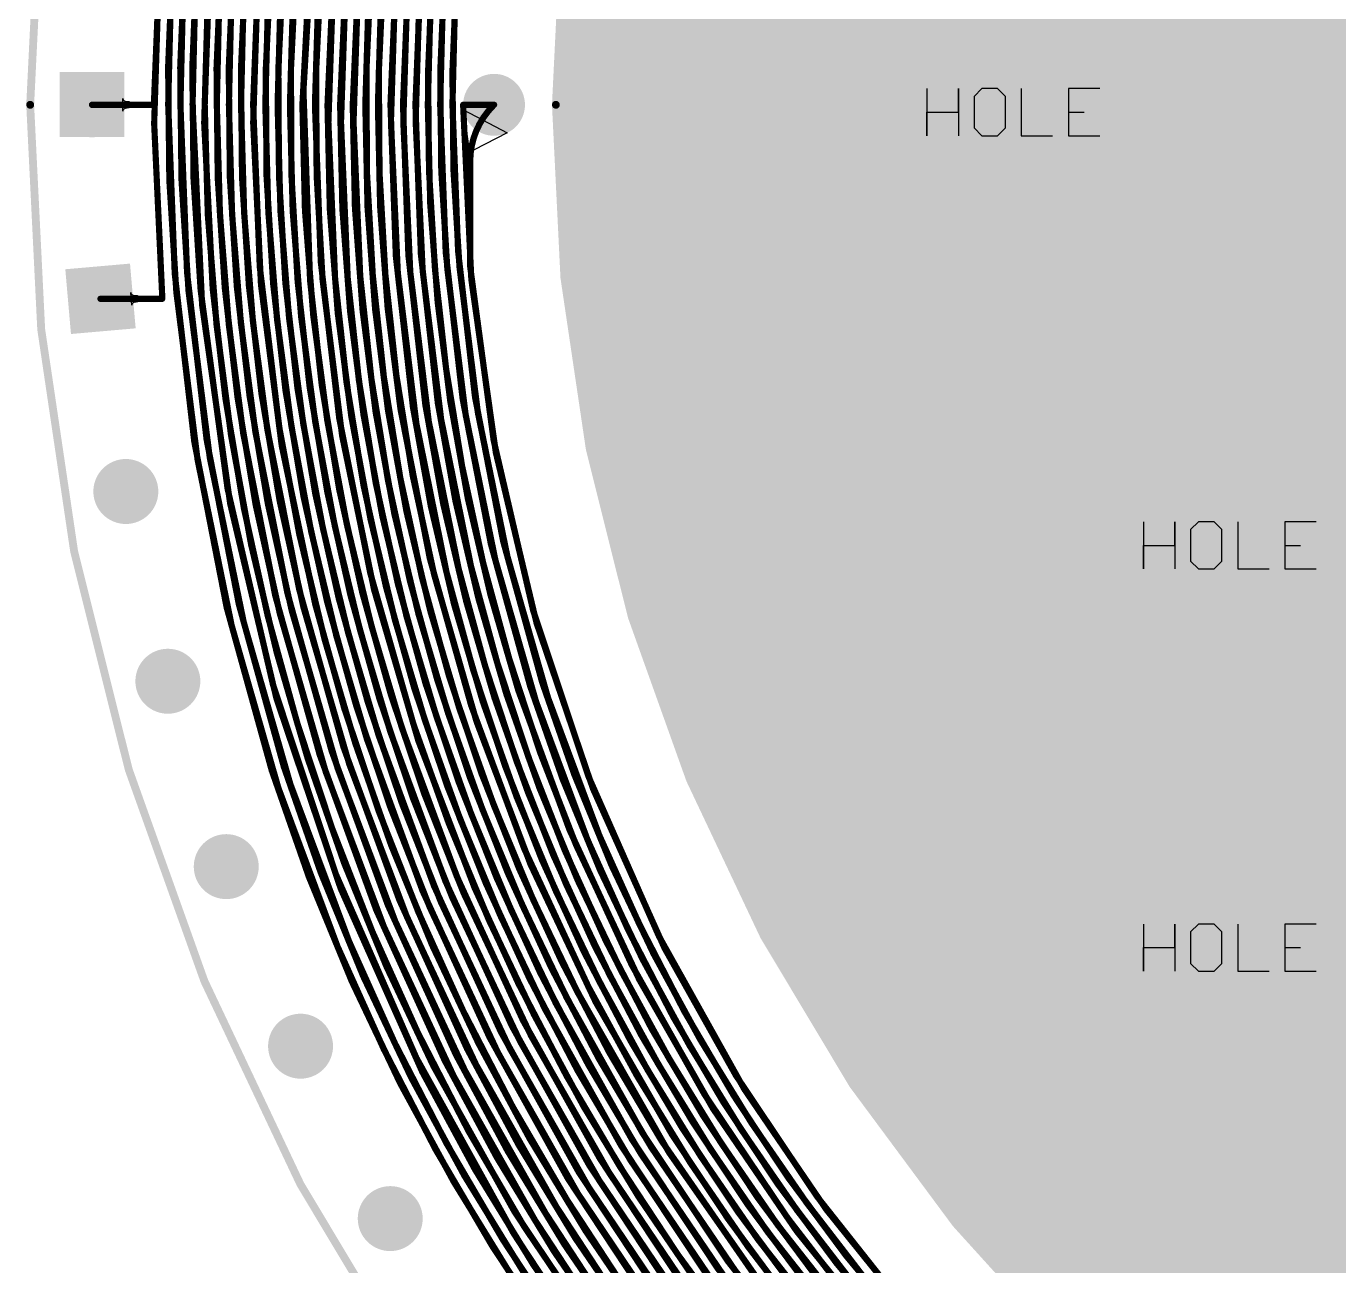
# Model space of a CAD drawing. Header units: millimetres. Extents: x -74 to 74, y -74 to 74.
# Drawn here: x -74.13 to -31.69, y -37.52 to 2.54 of the extents above; entities that cross this region are included whole.
import ezdxf

# ---------------------------------------------------------------- set-up
doc = ezdxf.new("R2010")
doc.units = ezdxf.units.MM
for name, color, linetype in [('BottomLayer', 5, 'Continuous'), ('BottomSolder', 6, 'Continuous'), ('Mechanical1', 6, 'Continuous'), ('MultiLayer', 9, 'Continuous'), ('PadHoleLayer', 156, 'Continuous'), ('TopLayer', 1, 'Continuous'), ('TopSolder', 216, 'Continuous'), ('ViaHoleLayer', 16, 'Continuous')]:
    doc.layers.add(name, color=color, linetype=linetype)

msp = doc.modelspace()

# ---------------------------------------------------------------- linework, layer by layer
at = {"layer": 'BottomLayer'}
for p, q in [((-59.845, -1.104), (-59.987, -0.159)), ((-59.987, -0.159), (-58.572, -0.904)), ((-59.828, -1.258), (-59.845, -1.104)), ((-59.826, -1.305), (-59.828, -1.258)), ((-58.572, -0.904), (-59.642, -1.454)), ((-59.827, -1.332), (-59.826, -1.305)), ((-59.642, -1.454), (-59.827, -1.332)), ((-70.711, -6.473), (-70.747, -6.067)), ((-70.747, -6.067), (-70.743, -6.086)), ((-70.743, -6.086), (-70.735, -6.103)), ((-70.735, -6.103), (-70.723, -6.118)), ((-70.723, -6.118), (-70.708, -6.131)), ((-70.708, -6.131), (-70.688, -6.143)), ((-70.688, -6.143), (-70.665, -6.152)), ((-70.665, -6.152), (-70.637, -6.159)), ((-70.637, -6.159), (-70.606, -6.164)), ((-70.606, -6.164), (-70.571, -6.167)), ((-70.571, -6.167), (-70.531, -6.168)), ((-70.531, -6.168), (-70.514, -6.371)), ((-70.706, -6.436), (-70.711, -6.454)), ((-70.711, -6.454), (-70.711, -6.473)), ((-70.697, -6.421), (-70.706, -6.436)), ((-70.684, -6.408), (-70.697, -6.421)), ((-70.666, -6.397), (-70.684, -6.408)), ((-70.644, -6.387), (-70.666, -6.397)), ((-70.618, -6.38), (-70.644, -6.387)), ((-70.588, -6.375), (-70.618, -6.38)), ((-70.553, -6.372), (-70.588, -6.375)), ((-70.514, -6.371), (-70.553, -6.372))]:
    msp.add_line(p, q, dxfattribs=at)
for points, const_width in [([(-64.949, -5.683, -0.11662), (-60.377, 24.399)], 0.2), ([(-69.734, -6.101, -0.078461), (-68.186, 15.742)], 0.2), ([(-68.097, -5.952, -0.080625), (-66.618, 15.377)], 0.2), ([(-64.14, -5.615, -0.077452), (-62.671, 14.47)], 0.2), ([(-63.733, -5.581, -0.077176), (-62.284, 14.382)], 0.2), ([(-63.327, -5.546, -0.07699), (-61.899, 14.295)], 0.2), ([(-69.273, -6.057, -0.038738), (-69.39, 4.858)], 0.2), ([(-68.879, -6.022, -0.038953), (-69, 4.829)], 0.2), ([(-68.488, -5.987, -0.03921), (-68.609, 4.801)], 0.2), ([(-67.707, -5.918, -0.039843), (-67.823, 4.743)], 0.2), ([(-67.317, -5.885, -0.040216), (-67.425, 4.715)], 0.2), ([(-66.927, -5.852, -0.040586), (-67.025, 4.686)], 0.2), ([(-64.781, -16.146, -0.080286), (-66.621, 4.657)], 0.2), ([(-66.143, -5.786, -0.040744), (-66.216, 4.627)], 0.2), ([(-65.748, -5.752, -0.040438), (-65.809, 4.597)], 0.2), ([(-65.35, -5.717, -0.040055), (-65.402, 4.568)], 0.2), ([(-64.545, -5.649, -0.039379), (-64.588, 4.511)], 0.2), ([(-62.921, -5.51, -0.03851), (-62.976, 4.403)], 0.2), ([(-62.515, -5.475, -0.038403), (-62.577, 4.376)], 0.2), ([(-60.538, -15.098, -0.077342), (-62.18, 4.35)], 0.2), ([(-60.143, -15, -0.077099), (-61.785, 4.324)], 0.2), ([(-59.747, -14.902, -0.076946), (-61.391, 4.297)], 0.2), ([(-60.909, -5.329, -0.038433), (-60.999, 4.27)], 0.2), ([(-60.511, -5.293, -0.038556), (-60.607, 4.243)], 0.2), ([(-60.116, -5.257, -0.038723), (-60.216, 4.215)], 0.2), ([(-59.772, -1.824, -0.198912), (-59.028, -0.028)], 0.203), ([(-62.494, -15.581, -0.040653), (-64.14, -5.615)], 0.2), ([(-62.109, -15.485, -0.040301), (-63.733, -5.581)], 0.2), ([(-61.72, -15.389, -0.039923), (-63.327, -5.546)], 0.2), ([(-61.328, -15.292, -0.03958), (-62.921, -5.51)], 0.2), ([(-60.934, -15.195, -0.039274), (-62.515, -5.475)], 0.2), ([(-59.352, -14.804, -0.038467), (-60.909, -5.329)], 0.2), ([(-55.973, -23.762, -0.077546), (-60.511, -5.293)], 0.2), ([(-55.597, -23.604, -0.077245), (-60.116, -5.257)], 0.2), ([(-50.908, -31.811, -0.117739), (-59.772, -5.229)], 0.2), ([(-63.686, -27.039, -0.07702), (-68.879, -6.022)], 0.2), ([(-58.367, -36.473, -0.116553), (-68.488, -5.987)], 0.2), ([(-66.314, -16.534, -0.038481), (-68.097, -5.952)], 0.2), ([(-65.929, -16.436, -0.038624), (-67.707, -5.918)], 0.2), ([(-65.545, -16.338, -0.03881), (-67.317, -5.885)], 0.2), ([(-65.162, -16.242, -0.03904), (-66.927, -5.852)], 0.2), ([(-64.4, -16.051, -0.039624), (-66.143, -5.786)], 0.2), ([(-64.021, -15.957, -0.039973), (-65.748, -5.752)], 0.2), ([(-63.64, -15.863, -0.040355), (-65.35, -5.717)], 0.2), ([(-63.26, -15.769, -0.040692), (-64.949, -5.683)], 0.2), ([(-59.629, -25.305, -0.080483), (-64.545, -5.649)], 0.2), ([(-64.062, -27.198, -0.077224), (-69.273, -6.057)], 0.2), ([(-56.72, -24.077, -0.039796), (-59.747, -14.902)], 0.2), ([(-56.347, -23.92, -0.039465), (-59.352, -14.804)], 0.2), ([(-58.185, -24.695, -0.040772), (-61.328, -15.292)], 0.2), ([(-53.252, -33.27, -0.080662), (-60.934, -15.195)], 0.2), ([(-57.457, -24.389, -0.040539), (-60.538, -15.098)], 0.2), ([(-57.09, -24.233, -0.040162), (-60.143, -15)], 0.2), ([(-59.991, -25.459, -0.039133), (-63.26, -15.769)], 0.2), ([(-59.268, -25.152, -0.039745), (-62.494, -15.581)], 0.2), ([(-58.908, -25, -0.040107), (-62.109, -15.485)], 0.2), ([(-58.547, -24.847, -0.04049), (-61.72, -15.389)], 0.2), ([(-61.449, -26.084, -0.038414), (-64.781, -16.146)], 0.2), ([(-61.082, -25.927, -0.038527), (-64.4, -16.051)], 0.2), ([(-60.717, -25.77, -0.038686), (-64.021, -15.957)], 0.2), ([(-60.353, -25.614, -0.038888), (-63.64, -15.863)], 0.2), ([(-62.935, -26.72, -0.038421), (-66.314, -16.534)], 0.2), ([(-57.676, -36.045, -0.077403), (-65.929, -16.436)], 0.2), ([(-57.329, -35.829, -0.077141), (-65.545, -16.338)], 0.2), ([(-56.983, -35.613, -0.076969), (-65.162, -16.242)], 0.2), ([(-51.584, -32.232, -0.040727), (-55.973, -23.762)], 0.2), ([(-51.247, -32.023, -0.040409), (-55.597, -23.604)], 0.2), ([(-52.587, -32.855, -0.040246), (-57.09, -24.233)], 0.2), ([(-52.254, -32.648, -0.040611), (-56.72, -24.077)], 0.2), ([(-46.189, -40.145, -0.08033), (-56.347, -23.92)], 0.2), ([(-53.585, -33.478, -0.039231), (-58.185, -24.695)], 0.2), ([(-52.92, -33.062, -0.039871), (-57.457, -24.389)], 0.2), ([(-54.253, -33.898, -0.038753), (-58.908, -25)], 0.2), ([(-53.919, -33.687, -0.038971), (-58.547, -24.847)], 0.2), ([(-49.206, -42.782, -0.07693), (-59.991, -25.459)], 0.2), ([(-54.926, -34.322, -0.03845), (-59.629, -25.305)], 0.2), ([(-54.589, -34.109, -0.038579), (-59.268, -25.152)], 0.2), ([(-50.132, -43.583, -0.077618), (-61.082, -25.927)], 0.2), ([(-49.824, -43.316, -0.077298), (-60.717, -25.77)], 0.2), ([(-49.515, -43.049, -0.077069), (-60.353, -25.614)], 0.2), ([(-56.636, -35.397, -0.03849), (-61.449, -26.084)], 0.2), ([(-58.022, -36.259, -0.039332), (-62.935, -26.72)], 0.2), ([(-59.049, -36.898, -0.040379), (-64.062, -27.198)], 0.2), ([(-58.71, -36.686, -0.039997), (-63.686, -27.039)], 0.2), ([(-38.569, -45.959, -0.07931), (-50.908, -31.811)], 0.2), ([(-45.893, -39.888, -0.039649), (-51.584, -32.232)], 0.2), ([(-45.597, -39.631, -0.040002), (-51.247, -32.023)], 0.2), ([(-46.486, -40.404, -0.03906), (-52.254, -32.648)], 0.2), ([(-47.081, -40.925, -0.038636), (-52.92, -33.062)], 0.2), ([(-46.783, -40.664, -0.038827), (-52.587, -32.855)], 0.2), ([(-32.578, -54.222, -0.116521), (-53.585, -33.478)], 0.2), ([(-47.381, -41.187, -0.038491), (-53.252, -33.27)], 0.2), ([(-41.153, -49.051, -0.077205), (-54.253, -33.898)], 0.2), ([(-40.89, -48.739, -0.077008), (-53.919, -33.687)], 0.2), ([(-48.899, -42.515, -0.038449), (-54.926, -34.322)], 0.2), ([(-41.416, -49.363, -0.077493), (-54.589, -34.109)], 0.2), ([(-50.745, -44.113, -0.039867), (-56.983, -35.613)], 0.2), ([(-50.44, -43.848, -0.039529), (-56.636, -35.397)], 0.2), ([(-51.349, -44.636, -0.040606), (-57.676, -36.045)], 0.2), ([(-51.049, -44.376, -0.04024), (-57.329, -35.829)], 0.2), ([(-51.946, -45.152, -0.040731), (-58.367, -36.473)], 0.2), ([(-43.975, -52.398, -0.080563), (-58.022, -36.259)], 0.2), ([(-52.538, -45.663, -0.040031), (-59.049, -36.898)], 0.2), ([(-52.242, -45.408, -0.040415), (-58.71, -36.686)], 0.2)]:
    msp.add_lwpolyline(points, format="xyb", dxfattribs=dict(at, const_width=const_width))
for points, const_width in [([(-72.5, 0, 1), (-71.5, 0, 1)], 1), ([(-59.5, 0, 1), (-58.5, 0, 1)], 1), ([(-59.079, -0.028, 1), (-58.977, -0.028, 1)], 0.102), ([(-59.079, -0.028, 1), (-58.977, -0.028, 1)], 0.102), ([(-59.051, 0, 1), (-58.949, 0, 1)], 0.102), ([(-59.822, -1.824, 1), (-59.721, -1.824, 1)], 0.102), ([(-59.822, -1.824, 1), (-59.721, -1.824, 1)], 0.102), ([(-64.19, -5.615, 1), (-64.09, -5.615, 1)], 0.1), ([(-64.19, -5.615, 1), (-64.09, -5.615, 1)], 0.1), ([(-63.783, -5.581, 1), (-63.683, -5.581, 1)], 0.1), ([(-63.783, -5.581, 1), (-63.683, -5.581, 1)], 0.1), ([(-63.377, -5.546, 1), (-63.277, -5.546, 1)], 0.1), ([(-63.377, -5.546, 1), (-63.277, -5.546, 1)], 0.1), ([(-62.971, -5.51, 1), (-62.871, -5.51, 1)], 0.1), ([(-62.971, -5.51, 1), (-62.871, -5.51, 1)], 0.1), ([(-62.565, -5.475, 1), (-62.465, -5.475, 1)], 0.1), ([(-62.565, -5.475, 1), (-62.465, -5.475, 1)], 0.1), ([(-60.959, -5.329, 1), (-60.859, -5.329, 1)], 0.1), ([(-60.959, -5.329, 1), (-60.859, -5.329, 1)], 0.1), ([(-60.561, -5.293, 1), (-60.461, -5.293, 1)], 0.1), ([(-60.561, -5.293, 1), (-60.461, -5.293, 1)], 0.1), ([(-60.166, -5.257, 1), (-60.066, -5.257, 1)], 0.1), ([(-60.166, -5.257, 1), (-60.066, -5.257, 1)], 0.1), ([(-59.822, -5.229, 1), (-59.721, -5.229, 1)], 0.102), ([(-59.822, -5.229, 1), (-59.721, -5.229, 1)], 0.102), ([(-59.822, -5.229, 1), (-59.721, -5.229, 1)], 0.102), ([(-59.822, -5.229, 1), (-59.722, -5.229, 1)], 0.1), ([(-68.929, -6.022, 1), (-68.829, -6.022, 1)], 0.1), ([(-68.929, -6.022, 1), (-68.829, -6.022, 1)], 0.1), ([(-68.538, -5.987, 1), (-68.438, -5.987, 1)], 0.1), ([(-68.538, -5.987, 1), (-68.438, -5.987, 1)], 0.1), ([(-68.147, -5.952, 1), (-68.047, -5.952, 1)], 0.1), ([(-68.147, -5.952, 1), (-68.047, -5.952, 1)], 0.1), ([(-67.757, -5.918, 1), (-67.657, -5.918, 1)], 0.1), ([(-67.757, -5.918, 1), (-67.657, -5.918, 1)], 0.1), ([(-67.367, -5.885, 1), (-67.267, -5.885, 1)], 0.1), ([(-67.367, -5.885, 1), (-67.267, -5.885, 1)], 0.1), ([(-66.977, -5.852, 1), (-66.877, -5.852, 1)], 0.1), ([(-66.977, -5.852, 1), (-66.877, -5.852, 1)], 0.1), ([(-66.193, -5.786, 1), (-66.093, -5.786, 1)], 0.1), ([(-66.193, -5.786, 1), (-66.093, -5.786, 1)], 0.1), ([(-65.798, -5.752, 1), (-65.698, -5.752, 1)], 0.1), ([(-65.798, -5.752, 1), (-65.698, -5.752, 1)], 0.1), ([(-65.4, -5.717, 1), (-65.3, -5.717, 1)], 0.1), ([(-65.4, -5.717, 1), (-65.3, -5.717, 1)], 0.1), ([(-64.999, -5.683, 1), (-64.899, -5.683, 1)], 0.1), ([(-64.999, -5.683, 1), (-64.899, -5.683, 1)], 0.1), ([(-64.595, -5.649, 1), (-64.495, -5.649, 1)], 0.1), ([(-64.595, -5.649, 1), (-64.495, -5.649, 1)], 0.1), ([(-71.777, -6.27, 1), (-71.676, -6.27, 1)], 0.102), ([(-69.784, -6.101, 1), (-69.683, -6.101, 1)], 0.102), ([(-69.784, -6.27, 1), (-69.683, -6.27, 1)], 0.102), ([(-69.784, -6.27, 1), (-69.683, -6.27, 1)], 0.102), ([(-69.784, -6.101, 1), (-69.684, -6.101, 1)], 0.1), ([(-69.323, -6.057, 1), (-69.223, -6.057, 1)], 0.1), ([(-69.323, -6.057, 1), (-69.223, -6.057, 1)], 0.1), ([(-71.407, -12.497, 1), (-70.407, -12.497, 1)], 1), ([(-59.797, -14.902, 1), (-59.697, -14.902, 1)], 0.1), ([(-59.797, -14.902, 1), (-59.697, -14.902, 1)], 0.1), ([(-59.402, -14.804, 1), (-59.302, -14.804, 1)], 0.1), ([(-59.402, -14.804, 1), (-59.302, -14.804, 1)], 0.1), ([(-61.378, -15.292, 1), (-61.278, -15.292, 1)], 0.1), ([(-61.378, -15.292, 1), (-61.278, -15.292, 1)], 0.1), ([(-60.984, -15.195, 1), (-60.884, -15.195, 1)], 0.1), ([(-60.984, -15.195, 1), (-60.884, -15.195, 1)], 0.1), ([(-60.588, -15.098, 1), (-60.488, -15.098, 1)], 0.1), ([(-60.588, -15.098, 1), (-60.488, -15.098, 1)], 0.1), ([(-60.193, -15, 1), (-60.093, -15, 1)], 0.1), ([(-60.193, -15, 1), (-60.093, -15, 1)], 0.1), ([(-63.31, -15.769, 1), (-63.21, -15.769, 1)], 0.1), ([(-63.31, -15.769, 1), (-63.21, -15.769, 1)], 0.1), ([(-62.544, -15.581, 1), (-62.444, -15.581, 1)], 0.1), ([(-62.544, -15.581, 1), (-62.444, -15.581, 1)], 0.1), ([(-62.159, -15.485, 1), (-62.059, -15.485, 1)], 0.1), ([(-62.159, -15.485, 1), (-62.059, -15.485, 1)], 0.1), ([(-61.77, -15.389, 1), (-61.67, -15.389, 1)], 0.1), ([(-61.77, -15.389, 1), (-61.67, -15.389, 1)], 0.1), ([(-64.831, -16.146, 1), (-64.731, -16.146, 1)], 0.1), ([(-64.831, -16.146, 1), (-64.731, -16.146, 1)], 0.1), ([(-64.45, -16.051, 1), (-64.35, -16.051, 1)], 0.1), ([(-64.45, -16.051, 1), (-64.35, -16.051, 1)], 0.1), ([(-64.071, -15.957, 1), (-63.971, -15.957, 1)], 0.1), ([(-64.071, -15.957, 1), (-63.971, -15.957, 1)], 0.1), ([(-63.69, -15.863, 1), (-63.59, -15.863, 1)], 0.1), ([(-63.69, -15.863, 1), (-63.59, -15.863, 1)], 0.1), ([(-66.364, -16.534, 1), (-66.264, -16.534, 1)], 0.1), ([(-66.364, -16.534, 1), (-66.264, -16.534, 1)], 0.1), ([(-65.979, -16.436, 1), (-65.879, -16.436, 1)], 0.1), ([(-65.979, -16.436, 1), (-65.879, -16.436, 1)], 0.1), ([(-65.595, -16.338, 1), (-65.495, -16.338, 1)], 0.1), ([(-65.595, -16.338, 1), (-65.495, -16.338, 1)], 0.1), ([(-65.212, -16.242, 1), (-65.112, -16.242, 1)], 0.1), ([(-65.212, -16.242, 1), (-65.112, -16.242, 1)], 0.1), ([(-70.048, -18.629, 1), (-69.048, -18.629, 1)], 1), ([(-68.16, -24.62, 1), (-67.16, -24.62, 1)], 1), ([(-56.023, -23.762, 1), (-55.923, -23.762, 1)], 0.1), ([(-56.023, -23.762, 1), (-55.923, -23.762, 1)], 0.1), ([(-55.647, -23.604, 1), (-55.547, -23.604, 1)], 0.1), ([(-55.647, -23.604, 1), (-55.547, -23.604, 1)], 0.1), ([(-57.14, -24.233, 1), (-57.04, -24.233, 1)], 0.1), ([(-57.14, -24.233, 1), (-57.04, -24.233, 1)], 0.1), ([(-56.77, -24.077, 1), (-56.67, -24.077, 1)], 0.1), ([(-56.77, -24.077, 1), (-56.67, -24.077, 1)], 0.1), ([(-56.397, -23.92, 1), (-56.297, -23.92, 1)], 0.1), ([(-56.397, -23.92, 1), (-56.297, -23.92, 1)], 0.1), ([(-58.235, -24.695, 1), (-58.135, -24.695, 1)], 0.1), ([(-58.235, -24.695, 1), (-58.135, -24.695, 1)], 0.1), ([(-57.507, -24.389, 1), (-57.407, -24.389, 1)], 0.1), ([(-57.507, -24.389, 1), (-57.407, -24.389, 1)], 0.1), ([(-58.958, -25, 1), (-58.858, -25, 1)], 0.1), ([(-58.958, -25, 1), (-58.858, -25, 1)], 0.1), ([(-58.597, -24.847, 1), (-58.497, -24.847, 1)], 0.1), ([(-58.597, -24.847, 1), (-58.497, -24.847, 1)], 0.1), ([(-60.041, -25.459, 1), (-59.941, -25.459, 1)], 0.1), ([(-60.041, -25.459, 1), (-59.941, -25.459, 1)], 0.1), ([(-59.679, -25.305, 1), (-59.579, -25.305, 1)], 0.1), ([(-59.679, -25.305, 1), (-59.579, -25.305, 1)], 0.1), ([(-59.318, -25.152, 1), (-59.218, -25.152, 1)], 0.1), ([(-59.318, -25.152, 1), (-59.218, -25.152, 1)], 0.1), ([(-61.132, -25.927, 1), (-61.032, -25.927, 1)], 0.1), ([(-61.132, -25.927, 1), (-61.032, -25.927, 1)], 0.1), ([(-60.767, -25.77, 1), (-60.667, -25.77, 1)], 0.1), ([(-60.767, -25.77, 1), (-60.667, -25.77, 1)], 0.1), ([(-60.403, -25.614, 1), (-60.303, -25.614, 1)], 0.1), ([(-60.403, -25.614, 1), (-60.303, -25.614, 1)], 0.1), ([(-61.499, -26.084, 1), (-61.399, -26.084, 1)], 0.1), ([(-61.499, -26.084, 1), (-61.399, -26.084, 1)], 0.1), ([(-62.985, -26.72, 1), (-62.885, -26.72, 1)], 0.1), ([(-62.985, -26.72, 1), (-62.885, -26.72, 1)], 0.1), ([(-64.112, -27.198, 1), (-64.012, -27.198, 1)], 0.1), ([(-64.112, -27.198, 1), (-64.012, -27.198, 1)], 0.1), ([(-63.736, -27.039, 1), (-63.636, -27.039, 1)], 0.1), ([(-63.736, -27.039, 1), (-63.636, -27.039, 1)], 0.1), ([(-65.757, -30.423, 1), (-64.757, -30.423, 1)], 1), ([(-50.958, -31.811, 1), (-50.858, -31.811, 1)], 0.1), ([(-50.958, -31.811, 1), (-50.858, -31.811, 1)], 0.1), ([(-51.634, -32.232, 1), (-51.534, -32.232, 1)], 0.1), ([(-51.634, -32.232, 1), (-51.534, -32.232, 1)], 0.1), ([(-51.297, -32.023, 1), (-51.197, -32.023, 1)], 0.1), ([(-51.297, -32.023, 1), (-51.197, -32.023, 1)], 0.1), ([(-52.304, -32.648, 1), (-52.204, -32.648, 1)], 0.1), ([(-52.304, -32.648, 1), (-52.204, -32.648, 1)], 0.1), ([(-52.97, -33.062, 1), (-52.87, -33.062, 1)], 0.1), ([(-52.97, -33.062, 1), (-52.87, -33.062, 1)], 0.1), ([(-52.637, -32.855, 1), (-52.537, -32.855, 1)], 0.1), ([(-52.637, -32.855, 1), (-52.537, -32.855, 1)], 0.1), ([(-53.635, -33.478, 1), (-53.535, -33.478, 1)], 0.1), ([(-53.635, -33.478, 1), (-53.535, -33.478, 1)], 0.1), ([(-53.302, -33.27, 1), (-53.202, -33.27, 1)], 0.1), ([(-53.302, -33.27, 1), (-53.202, -33.27, 1)], 0.1), ([(-54.303, -33.898, 1), (-54.203, -33.898, 1)], 0.1), ([(-54.303, -33.898, 1), (-54.203, -33.898, 1)], 0.1), ([(-53.969, -33.687, 1), (-53.869, -33.687, 1)], 0.1), ([(-53.969, -33.687, 1), (-53.869, -33.687, 1)], 0.1), ([(-54.976, -34.322, 1), (-54.876, -34.322, 1)], 0.1), ([(-54.976, -34.322, 1), (-54.876, -34.322, 1)], 0.1), ([(-54.639, -34.109, 1), (-54.539, -34.109, 1)], 0.1), ([(-54.639, -34.109, 1), (-54.539, -34.109, 1)], 0.1), ([(-62.857, -35.995, 1), (-61.857, -35.995, 1)], 1), ([(-57.033, -35.613, 1), (-56.933, -35.613, 1)], 0.1), ([(-57.033, -35.613, 1), (-56.933, -35.613, 1)], 0.1), ([(-56.686, -35.397, 1), (-56.586, -35.397, 1)], 0.1), ([(-56.686, -35.397, 1), (-56.586, -35.397, 1)], 0.1), ([(-57.726, -36.045, 1), (-57.626, -36.045, 1)], 0.1), ([(-57.726, -36.045, 1), (-57.626, -36.045, 1)], 0.1), ([(-57.379, -35.829, 1), (-57.279, -35.829, 1)], 0.1), ([(-57.379, -35.829, 1), (-57.279, -35.829, 1)], 0.1), ([(-58.417, -36.473, 1), (-58.317, -36.473, 1)], 0.1), ([(-58.417, -36.473, 1), (-58.317, -36.473, 1)], 0.1), ([(-58.072, -36.259, 1), (-57.972, -36.259, 1)], 0.1), ([(-58.072, -36.259, 1), (-57.972, -36.259, 1)], 0.1), ([(-59.099, -36.898, 1), (-58.999, -36.898, 1)], 0.1), ([(-59.099, -36.898, 1), (-58.999, -36.898, 1)], 0.1), ([(-58.76, -36.686, 1), (-58.66, -36.686, 1)], 0.1), ([(-58.76, -36.686, 1), (-58.66, -36.686, 1)], 0.1)]:
    msp.add_lwpolyline(points, format="xyb", close=True, dxfattribs=dict(at, const_width=const_width))
at = {"layer": 'BottomLayer', "const_width": 0.203}
for points in [[(-59.028, -0.028), (-59, 0)], [(-59.772, -5.229), (-59.772, -1.824)], [(-59.772, -5.229), (-59.772, -5.229)], [(-71.727, -6.27), (-69.734, -6.27)], [(-69.734, -6.27), (-69.734, -6.101)]]:
    msp.add_lwpolyline(points, dxfattribs=at)
at = {"layer": 'BottomLayer'}
for points in [[(-73, -0.994), (-71, -0.994), (-73, 1.006), (-71, 1.006)], [(-72.636, -7.353), (-70.643, -7.179), (-72.81, -5.361), (-70.817, -5.186)]]:
    msp.add_solid(points, dxfattribs=at)
at = {"layer": 'BottomSolder', "const_width": 1.05}
for points in [[(-72.525, 0, 1), (-71.475, 0, 1)], [(-71.432, -12.497, 1), (-70.382, -12.497, 1)], [(-70.073, -18.629, 1), (-69.023, -18.629, 1)], [(-68.185, -24.62, 1), (-67.135, -24.62, 1)], [(-65.782, -30.423, 1), (-64.732, -30.423, 1)], [(-62.882, -35.995, 1), (-61.832, -35.995, 1)]]:
    msp.add_lwpolyline(points, format="xyb", close=True, dxfattribs=at)
at = {"layer": 'BottomSolder'}
for points in [[(-73.05, -1.044), (-70.95, -1.044), (-73.05, 1.056), (-70.95, 1.056)], [(-72.681, -7.407), (-70.589, -7.224), (-72.864, -5.315), (-70.772, -5.132)]]:
    msp.add_solid(points, dxfattribs=at)
at = {"layer": 'Mechanical1'}
for p, q in [((-45, 0.524), (-45, -1)), ((-43.984, -0.238), (-43.984, 0.524)), ((-43.984, 0.524), (-43.984, -1)), ((-43.223, 0.524), (-43.476, 0.27)), ((-42.715, 0.524), (-43.223, 0.524)), ((-42.461, 0.27), (-42.715, 0.524)), ((-41.953, 0.524), (-41.953, -1)), ((-39.414, 0.524), (-40.429, 0.524)), ((-40.429, 0.524), (-40.429, -1)), ((-43.476, 0.27), (-43.476, -0.746)), ((-42.461, -0.746), (-42.461, 0.27)), ((-45, -1), (-45, -0.238)), ((-45, -0.238), (-43.984, -0.238)), ((-40.429, -0.238), (-39.922, -0.238)), ((-43.476, -0.746), (-43.223, -1)), ((-42.715, -1), (-42.461, -0.746)), ((-43.223, -1), (-42.715, -1)), ((-41.953, -1), (-40.937, -1)), ((-40.429, -1), (-39.414, -1)), ((-38, -13.476), (-38, -15)), ((-36.984, -14.238), (-36.984, -13.476)), ((-36.984, -13.476), (-36.984, -15)), ((-36.223, -13.476), (-36.476, -13.73)), ((-35.715, -13.476), (-36.223, -13.476)), ((-35.461, -13.73), (-35.715, -13.476)), ((-34.953, -13.476), (-34.953, -15)), ((-32.414, -13.476), (-33.429, -13.476)), ((-33.429, -13.476), (-33.429, -15)), ((-36.476, -13.73), (-36.476, -14.746)), ((-35.461, -14.746), (-35.461, -13.73)), ((-38, -15), (-38, -14.238)), ((-38, -14.238), (-36.984, -14.238)), ((-33.429, -14.238), (-32.922, -14.238)), ((-36.476, -14.746), (-36.223, -15)), ((-35.715, -15), (-35.461, -14.746)), ((-36.223, -15), (-35.715, -15)), ((-34.953, -15), (-33.937, -15)), ((-33.429, -15), (-32.414, -15)), ((-38, -26.476), (-38, -28)), ((-36.984, -27.238), (-36.984, -26.476)), ((-36.984, -26.476), (-36.984, -28)), ((-36.223, -26.476), (-36.476, -26.73)), ((-36.476, -26.73), (-36.476, -27.746)), ((-35.715, -26.476), (-36.223, -26.476)), ((-35.461, -26.73), (-35.715, -26.476)), ((-35.461, -27.746), (-35.461, -26.73)), ((-34.953, -26.476), (-34.953, -28)), ((-32.414, -26.476), (-33.429, -26.476)), ((-33.429, -26.476), (-33.429, -28)), ((-38, -28), (-38, -27.238)), ((-38, -27.238), (-36.984, -27.238)), ((-33.429, -27.238), (-32.922, -27.238)), ((-36.476, -27.746), (-36.223, -28)), ((-36.223, -28), (-35.715, -28)), ((-35.715, -28), (-35.461, -27.746)), ((-34.953, -28), (-33.937, -28)), ((-33.429, -28), (-32.414, -28))]:
    msp.add_line(p, q, dxfattribs=at)
for points, const_width in [([(74, 0, 1), (-74, 0, 1)], 0.254), ([(57, 0, 1), (-57, 0, 1)], 0.254), ([(-74.063, 0, 1), (-73.936, 0, 1)], 0.127), ([(-57.064, 0, 1), (-56.937, 0, 1)], 0.127)]:
    msp.add_lwpolyline(points, format="xyb", close=True, dxfattribs=dict(at, const_width=const_width))
at = {"layer": 'MultiLayer', "const_width": 1}
for points in [[(-72.5, 0, 1), (-71.5, 0, 1)], [(-59.5, 0, 1), (-58.5, 0, 1)], [(-71.407, -12.497, 1), (-70.407, -12.497, 1)], [(-70.048, -18.629, 1), (-69.048, -18.629, 1)], [(-68.16, -24.62, 1), (-67.16, -24.62, 1)], [(-65.757, -30.423, 1), (-64.757, -30.423, 1)], [(-62.857, -35.995, 1), (-61.857, -35.995, 1)]]:
    msp.add_lwpolyline(points, format="xyb", close=True, dxfattribs=at)
at = {"layer": 'MultiLayer'}
for points in [[(-73, -0.994), (-71, -0.994), (-73, 1.006), (-71, 1.006)], [(-72.636, -7.353), (-70.643, -7.179), (-72.81, -5.361), (-70.817, -5.186)]]:
    msp.add_solid(points, dxfattribs=at)
at = {"layer": 'PadHoleLayer'}
for points, const_width in [([(-28.5, 0, 1), (28.5, 0, 1)], 57), ([(-72.25, 0.006, 1), (-71.75, 0.006, 1)], 0.5), ([(-72.25, 0, 1), (-71.75, 0, 1)], 0.5), ([(-71.977, -6.27, 1), (-71.477, -6.27, 1)], 0.5), ([(-71.157, -12.497, 1), (-70.657, -12.497, 1)], 0.5), ([(-69.798, -18.629, 1), (-69.298, -18.629, 1)], 0.5), ([(-67.91, -24.62, 1), (-67.41, -24.62, 1)], 0.5), ([(-65.507, -30.423, 1), (-65.007, -30.423, 1)], 0.5), ([(-62.607, -35.995, 1), (-62.107, -35.995, 1)], 0.5)]:
    msp.add_lwpolyline(points, format="xyb", close=True, dxfattribs=dict(at, const_width=const_width))
at = {"layer": 'TopLayer'}
for p, q in [((-71.006, -0.203), (-71.006, 0.203)), ((-71.006, 0.203), (-71.004, 0.184)), ((-71.006, -0.203), (-71.006, 0.203)), ((-71.006, 0.203), (-71.004, 0.184)), ((-71.004, 0.184), (-70.998, 0.167)), ((-71.004, 0.184), (-70.998, 0.167)), ((-70.998, 0.167), (-70.988, 0.151)), ((-70.998, 0.167), (-70.988, 0.151)), ((-70.988, 0.151), (-70.973, 0.138)), ((-70.988, 0.151), (-70.973, 0.138)), ((-70.973, 0.138), (-70.955, 0.127)), ((-70.973, 0.138), (-70.955, 0.127)), ((-70.955, 0.127), (-70.932, 0.118)), ((-70.955, 0.127), (-70.932, 0.118)), ((-70.932, 0.118), (-70.905, 0.111)), ((-70.932, 0.118), (-70.905, 0.111)), ((-70.905, 0.111), (-70.874, 0.106)), ((-70.905, 0.111), (-70.874, 0.106)), ((-70.874, 0.106), (-70.839, 0.103)), ((-70.874, 0.106), (-70.839, 0.103)), ((-70.839, 0.103), (-70.8, 0.102)), ((-70.839, 0.103), (-70.8, 0.102)), ((-70.8, 0.102), (-70.8, -0.102)), ((-70.8, 0.102), (-70.8, -0.102)), ((-71.004, -0.184), (-71.006, -0.203)), ((-71.004, -0.184), (-71.006, -0.203)), ((-70.998, -0.167), (-71.004, -0.184)), ((-70.998, -0.167), (-71.004, -0.184)), ((-70.988, -0.151), (-70.998, -0.167)), ((-70.988, -0.151), (-70.998, -0.167)), ((-70.973, -0.138), (-70.988, -0.151)), ((-70.973, -0.138), (-70.988, -0.151)), ((-70.955, -0.127), (-70.973, -0.138)), ((-70.955, -0.127), (-70.973, -0.138)), ((-70.932, -0.118), (-70.955, -0.127)), ((-70.932, -0.118), (-70.955, -0.127)), ((-70.905, -0.111), (-70.932, -0.118)), ((-70.905, -0.111), (-70.932, -0.118)), ((-70.874, -0.106), (-70.905, -0.111)), ((-70.874, -0.106), (-70.905, -0.111)), ((-70.839, -0.103), (-70.874, -0.106)), ((-70.839, -0.103), (-70.874, -0.106)), ((-70.8, -0.102), (-70.839, -0.103)), ((-70.8, -0.102), (-70.839, -0.103))]:
    msp.add_line(p, q, dxfattribs=at)
at = {"layer": 'TopLayer', "const_width": 0.2}
for points in [[(-65.197, -0.001, -0.11662), (-58.02, 29.568)], [(-70, 0, -0.078461), (-66.554, 21.625)], [(-68.356, 0.006, -0.080625), (-65.024, 21.125)], [(-64.385, -0.003, -0.077452), (-61.171, 19.877)], [(-63.977, -0.005, -0.077176), (-60.793, 19.756)], [(-63.569, -0.005, -0.07699), (-60.417, 19.635)], [(-69.537, 0.003, -0.038738), (-68.703, 10.887)], [(-69.142, 0.004, -0.038953), (-68.317, 10.825)], [(-68.749, 0.005, -0.03921), (-67.93, 10.762)], [(-67.965, 0.006, -0.039843), (-67.151, 10.636)], [(-67.574, 0.005, -0.040216), (-66.758, 10.573)], [(-67.182, 0.004, -0.040586), (-66.361, 10.51)], [(-65.942, -10.439, -0.080286), (-65.962, 10.446)], [(-66.396, 0.001, -0.040744), (-65.56, 10.381)], [(-65.999, 0, -0.040438), (-65.158, 10.316)], [(-65.6, 0, -0.040055), (-64.755, 10.251)], [(-64.792, -0.002, -0.039379), (-63.949, 10.123)], [(-63.162, -0.006, -0.03851), (-62.353, 9.875)], [(-62.755, -0.005, -0.038403), (-61.958, 9.814)], [(-61.624, -9.764, -0.077342), (-61.564, 9.753)], [(-61.221, -9.701, -0.077099), (-61.173, 9.692)], [(-60.818, -9.638, -0.076946), (-60.783, 9.632)], [(-61.141, 0, -0.038433), (-60.394, 9.571)], [(-60.742, 0.001, -0.038556), (-60.007, 9.509)], [(-60.345, 0.003, -0.038723), (-59.619, 9.447)], [(-66.189, -21.511, -0.077224), (-69.537, 0.003)], [(-65.8, -21.386, -0.07702), (-69.142, 0.004)], [(-61.324, -31.247, -0.116553), (-68.749, 0.005)], [(-67.503, -10.691, -0.038481), (-68.356, 0.006)], [(-67.11, -10.627, -0.038624), (-67.965, 0.006)], [(-66.719, -10.564, -0.03881), (-67.574, 0.005)], [(-66.33, -10.501, -0.03904), (-67.182, 0.004)], [(-65.554, -10.377, -0.039624), (-66.396, 0.001)], [(-65.168, -10.316, -0.039973), (-65.999, 0)], [(-64.781, -10.256, -0.040355), (-65.6, 0)], [(-64.394, -10.196, -0.040692), (-65.197, -0.001)], [(-61.608, -20.012, -0.080483), (-64.792, -0.002)], [(-63.615, -10.075, -0.040653), (-64.385, -0.003)], [(-63.222, -10.013, -0.040301), (-63.977, -0.005)], [(-62.826, -9.951, -0.039923), (-63.569, -0.005)], [(-62.427, -9.889, -0.03958), (-63.162, -0.006)], [(-62.026, -9.827, -0.039274), (-62.755, -0.005)], [(-60.416, -9.574, -0.038467), (-61.141, 0)], [(-57.831, -18.793, -0.077546), (-60.742, 0.001)], [(-57.443, -18.669, -0.077245), (-60.345, 0.003)], [(-53.487, -27.253, -0.117739), (-60, 0)], [(-55.949, -28.502, -0.080662), (-62.026, -9.827)], [(-59.364, -19.288, -0.040539), (-61.624, -9.764)], [(-58.985, -19.165, -0.040162), (-61.221, -9.701)], [(-58.602, -19.042, -0.039796), (-60.818, -9.638)], [(-58.217, -18.918, -0.039465), (-60.416, -9.574)], [(-62.356, -20.257, -0.038888), (-64.781, -10.256)], [(-61.981, -20.134, -0.039133), (-64.394, -10.196)], [(-61.235, -19.891, -0.039745), (-63.615, -10.075)], [(-60.862, -19.77, -0.040107), (-63.222, -10.013)], [(-60.49, -19.65, -0.04049), (-62.826, -9.951)], [(-60.116, -19.53, -0.040772), (-62.427, -9.889)], [(-65.024, -21.134, -0.038421), (-67.503, -10.691)], [(-60.598, -30.881, -0.077403), (-67.11, -10.627)], [(-60.234, -30.696, -0.077141), (-66.719, -10.564)], [(-59.87, -30.511, -0.076969), (-66.33, -10.501)], [(-63.488, -20.63, -0.038414), (-65.942, -10.439)], [(-63.109, -20.505, -0.038527), (-65.554, -10.377)], [(-62.732, -20.38, -0.038686), (-65.168, -10.316)], [(-53.843, -27.434, -0.040409), (-57.443, -18.669)], [(-55.25, -28.147, -0.040246), (-58.985, -19.165)], [(-54.9, -27.969, -0.040611), (-58.602, -19.042)], [(-49.512, -35.967, -0.08033), (-58.217, -18.918)], [(-54.197, -27.614, -0.040727), (-57.831, -18.793)], [(-56.299, -28.68, -0.039231), (-60.116, -19.53)], [(-55.6, -28.324, -0.039871), (-59.364, -19.288)], [(-57.708, -29.404, -0.03845), (-61.608, -20.012)], [(-57.354, -29.222, -0.038579), (-61.235, -19.891)], [(-57.001, -29.04, -0.038753), (-60.862, -19.77)], [(-56.649, -28.86, -0.038971), (-60.49, -19.65)], [(-53.409, -38.809, -0.077298), (-62.732, -20.38)], [(-53.078, -38.57, -0.077069), (-62.356, -20.257)], [(-52.748, -38.331, -0.07693), (-61.981, -20.134)], [(-59.506, -30.326, -0.03849), (-63.488, -20.63)], [(-53.74, -39.048, -0.077618), (-63.109, -20.505)], [(-60.962, -31.064, -0.039332), (-65.024, -21.134)], [(-62.04, -31.611, -0.040379), (-66.189, -21.511)], [(-61.684, -31.43, -0.039997), (-65.8, -21.386)], [(-42.428, -42.423, -0.07931), (-53.487, -27.253)], [(-49.195, -35.736, -0.039649), (-54.197, -27.614)], [(-48.877, -35.506, -0.040002), (-53.843, -27.434)], [(-49.83, -36.199, -0.03906), (-54.9, -27.969)], [(-50.79, -36.901, -0.038491), (-55.949, -28.502)], [(-50.469, -36.666, -0.038636), (-55.6, -28.324)], [(-50.149, -36.431, -0.038827), (-55.25, -28.147)], [(-44.983, -44.99, -0.077008), (-56.649, -28.86)], [(-37.18, -51.176, -0.116521), (-56.299, -28.68)], [(-45.561, -45.565, -0.077493), (-57.354, -29.222)], [(-45.272, -45.278, -0.077205), (-57.001, -29.04)], [(-52.418, -38.091, -0.038449), (-57.708, -29.404)], [(-54.397, -39.522, -0.039867), (-59.87, -30.511)], [(-54.069, -39.285, -0.039529), (-59.506, -30.326)], [(-48.374, -48.366, -0.080563), (-60.962, -31.064)], [(-55.044, -39.991, -0.040606), (-60.598, -30.881)], [(-54.722, -39.758, -0.04024), (-60.234, -30.696)], [(-56.001, -40.682, -0.040415), (-61.684, -31.43)], [(-55.683, -40.452, -0.040731), (-61.324, -31.247)], [(-56.318, -40.911, -0.040031), (-62.04, -31.611)], [(-42.987, -42.986, -0.038538), (-49.195, -35.736)], [(-42.707, -42.704, -0.0387), (-48.877, -35.506)], [(-43.268, -43.269, -0.038421), (-49.512, -35.967)], [(-36.46, -50.191, -0.077124), (-50.149, -36.431)], [(-36.22, -49.861, -0.07696), (-49.83, -36.199)], [(-44.406, -44.414, -0.038414), (-50.79, -36.901)], [(-36.701, -50.52, -0.077379), (-50.469, -36.666)]]:
    msp.add_lwpolyline(points, format="xyb", dxfattribs=at)
at = {"layer": 'TopLayer'}
for points, const_width in [([(-72.5, 0, 1), (-71.5, 0, 1)], 1), ([(-59.5, 0, 1), (-58.5, 0, 1)], 1), ([(-72.051, 0, 1), (-71.949, 0, 1)], 0.102), ([(-70.051, 0, 1), (-69.949, 0, 1)], 0.102), ([(-70.05, 0, 1), (-69.95, 0, 1)], 0.1), ([(-69.587, 0.003, 1), (-69.487, 0.003, 1)], 0.1), ([(-69.587, 0.003, 1), (-69.487, 0.003, 1)], 0.1), ([(-69.192, 0.004, 1), (-69.092, 0.004, 1)], 0.1), ([(-69.192, 0.004, 1), (-69.092, 0.004, 1)], 0.1), ([(-68.799, 0.005, 1), (-68.699, 0.005, 1)], 0.1), ([(-68.799, 0.005, 1), (-68.699, 0.005, 1)], 0.1), ([(-68.406, 0.006, 1), (-68.306, 0.006, 1)], 0.1), ([(-68.406, 0.006, 1), (-68.306, 0.006, 1)], 0.1), ([(-68.015, 0.006, 1), (-67.915, 0.006, 1)], 0.1), ([(-68.015, 0.006, 1), (-67.915, 0.006, 1)], 0.1), ([(-67.624, 0.005, 1), (-67.524, 0.005, 1)], 0.1), ([(-67.624, 0.005, 1), (-67.524, 0.005, 1)], 0.1), ([(-67.232, 0.004, 1), (-67.132, 0.004, 1)], 0.1), ([(-67.232, 0.004, 1), (-67.132, 0.004, 1)], 0.1), ([(-66.446, 0.001, 1), (-66.346, 0.001, 1)], 0.1), ([(-66.446, 0.001, 1), (-66.346, 0.001, 1)], 0.1), ([(-66.049, 0, 1), (-65.949, 0, 1)], 0.1), ([(-66.049, 0, 1), (-65.949, 0, 1)], 0.1), ([(-65.65, 0, 1), (-65.55, 0, 1)], 0.1), ([(-65.65, 0, 1), (-65.55, 0, 1)], 0.1), ([(-65.247, -0.001, 1), (-65.147, -0.001, 1)], 0.1), ([(-65.247, -0.001, 1), (-65.147, -0.001, 1)], 0.1), ([(-64.842, -0.002, 1), (-64.742, -0.002, 1)], 0.1), ([(-64.842, -0.002, 1), (-64.742, -0.002, 1)], 0.1), ([(-64.435, -0.003, 1), (-64.335, -0.003, 1)], 0.1), ([(-64.435, -0.003, 1), (-64.335, -0.003, 1)], 0.1), ([(-64.027, -0.005, 1), (-63.927, -0.005, 1)], 0.1), ([(-64.027, -0.005, 1), (-63.927, -0.005, 1)], 0.1), ([(-63.619, -0.005, 1), (-63.519, -0.005, 1)], 0.1), ([(-63.619, -0.005, 1), (-63.519, -0.005, 1)], 0.1), ([(-63.212, -0.006, 1), (-63.112, -0.006, 1)], 0.1), ([(-63.212, -0.006, 1), (-63.112, -0.006, 1)], 0.1), ([(-62.805, -0.005, 1), (-62.705, -0.005, 1)], 0.1), ([(-62.805, -0.005, 1), (-62.705, -0.005, 1)], 0.1), ([(-61.191, 0, 1), (-61.091, 0, 1)], 0.1), ([(-61.191, 0, 1), (-61.091, 0, 1)], 0.1), ([(-60.792, 0.001, 1), (-60.692, 0.001, 1)], 0.1), ([(-60.792, 0.001, 1), (-60.692, 0.001, 1)], 0.1), ([(-60.395, 0.003, 1), (-60.295, 0.003, 1)], 0.1), ([(-60.395, 0.003, 1), (-60.295, 0.003, 1)], 0.1), ([(-60.05, 0, 1), (-59.95, 0, 1)], 0.1), ([(-60.05, 0, 1), (-59.95, 0, 1)], 0.1), ([(-59.05, 0, 1), (-58.95, 0, 1)], 0.1), ([(-62.076, -9.827, 1), (-61.976, -9.827, 1)], 0.1), ([(-62.076, -9.827, 1), (-61.976, -9.827, 1)], 0.1), ([(-61.674, -9.764, 1), (-61.574, -9.764, 1)], 0.1), ([(-61.674, -9.764, 1), (-61.574, -9.764, 1)], 0.1), ([(-61.271, -9.701, 1), (-61.171, -9.701, 1)], 0.1), ([(-61.271, -9.701, 1), (-61.171, -9.701, 1)], 0.1), ([(-60.868, -9.638, 1), (-60.768, -9.638, 1)], 0.1), ([(-60.868, -9.638, 1), (-60.768, -9.638, 1)], 0.1), ([(-60.466, -9.574, 1), (-60.366, -9.574, 1)], 0.1), ([(-60.466, -9.574, 1), (-60.366, -9.574, 1)], 0.1), ([(-64.831, -10.256, 1), (-64.731, -10.256, 1)], 0.1), ([(-64.831, -10.256, 1), (-64.731, -10.256, 1)], 0.1), ([(-64.444, -10.196, 1), (-64.344, -10.196, 1)], 0.1), ([(-64.444, -10.196, 1), (-64.344, -10.196, 1)], 0.1), ([(-63.665, -10.075, 1), (-63.565, -10.075, 1)], 0.1), ([(-63.665, -10.075, 1), (-63.565, -10.075, 1)], 0.1), ([(-63.272, -10.013, 1), (-63.172, -10.013, 1)], 0.1), ([(-63.272, -10.013, 1), (-63.172, -10.013, 1)], 0.1), ([(-62.876, -9.951, 1), (-62.776, -9.951, 1)], 0.1), ([(-62.876, -9.951, 1), (-62.776, -9.951, 1)], 0.1), ([(-62.477, -9.889, 1), (-62.377, -9.889, 1)], 0.1), ([(-62.477, -9.889, 1), (-62.377, -9.889, 1)], 0.1), ([(-67.553, -10.691, 1), (-67.453, -10.691, 1)], 0.1), ([(-67.553, -10.691, 1), (-67.453, -10.691, 1)], 0.1), ([(-67.16, -10.627, 1), (-67.06, -10.627, 1)], 0.1), ([(-67.16, -10.627, 1), (-67.06, -10.627, 1)], 0.1), ([(-66.769, -10.564, 1), (-66.669, -10.564, 1)], 0.1), ([(-66.769, -10.564, 1), (-66.669, -10.564, 1)], 0.1), ([(-66.38, -10.501, 1), (-66.28, -10.501, 1)], 0.1), ([(-66.38, -10.501, 1), (-66.28, -10.501, 1)], 0.1), ([(-65.992, -10.439, 1), (-65.892, -10.439, 1)], 0.1), ([(-65.992, -10.439, 1), (-65.892, -10.439, 1)], 0.1), ([(-65.604, -10.377, 1), (-65.504, -10.377, 1)], 0.1), ([(-65.604, -10.377, 1), (-65.504, -10.377, 1)], 0.1), ([(-65.218, -10.316, 1), (-65.118, -10.316, 1)], 0.1), ([(-65.218, -10.316, 1), (-65.118, -10.316, 1)], 0.1), ([(-71.407, -12.497, 1), (-70.407, -12.497, 1)], 1), ([(-70.048, -18.629, 1), (-69.048, -18.629, 1)], 1), ([(-57.493, -18.669, 1), (-57.393, -18.669, 1)], 0.1), ([(-57.493, -18.669, 1), (-57.393, -18.669, 1)], 0.1), ([(-59.035, -19.165, 1), (-58.935, -19.165, 1)], 0.1), ([(-59.035, -19.165, 1), (-58.935, -19.165, 1)], 0.1), ([(-58.652, -19.042, 1), (-58.552, -19.042, 1)], 0.1), ([(-58.652, -19.042, 1), (-58.552, -19.042, 1)], 0.1), ([(-58.267, -18.918, 1), (-58.167, -18.918, 1)], 0.1), ([(-58.267, -18.918, 1), (-58.167, -18.918, 1)], 0.1), ([(-57.881, -18.793, 1), (-57.781, -18.793, 1)], 0.1), ([(-57.881, -18.793, 1), (-57.781, -18.793, 1)], 0.1), ([(-60.166, -19.53, 1), (-60.066, -19.53, 1)], 0.1), ([(-60.166, -19.53, 1), (-60.066, -19.53, 1)], 0.1), ([(-59.414, -19.288, 1), (-59.314, -19.288, 1)], 0.1), ([(-59.414, -19.288, 1), (-59.314, -19.288, 1)], 0.1), ([(-61.658, -20.012, 1), (-61.558, -20.012, 1)], 0.1), ([(-61.658, -20.012, 1), (-61.558, -20.012, 1)], 0.1), ([(-61.285, -19.891, 1), (-61.185, -19.891, 1)], 0.1), ([(-61.285, -19.891, 1), (-61.185, -19.891, 1)], 0.1), ([(-60.912, -19.77, 1), (-60.812, -19.77, 1)], 0.1), ([(-60.912, -19.77, 1), (-60.812, -19.77, 1)], 0.1), ([(-60.54, -19.65, 1), (-60.44, -19.65, 1)], 0.1), ([(-60.54, -19.65, 1), (-60.44, -19.65, 1)], 0.1), ([(-62.782, -20.38, 1), (-62.682, -20.38, 1)], 0.1), ([(-62.782, -20.38, 1), (-62.682, -20.38, 1)], 0.1), ([(-62.406, -20.257, 1), (-62.306, -20.257, 1)], 0.1), ([(-62.406, -20.257, 1), (-62.306, -20.257, 1)], 0.1), ([(-62.031, -20.134, 1), (-61.931, -20.134, 1)], 0.1), ([(-62.031, -20.134, 1), (-61.931, -20.134, 1)], 0.1), ([(-63.538, -20.63, 1), (-63.438, -20.63, 1)], 0.1), ([(-63.538, -20.63, 1), (-63.438, -20.63, 1)], 0.1), ([(-63.159, -20.505, 1), (-63.059, -20.505, 1)], 0.1), ([(-63.159, -20.505, 1), (-63.059, -20.505, 1)], 0.1), ([(-65.074, -21.134, 1), (-64.974, -21.134, 1)], 0.1), ([(-65.074, -21.134, 1), (-64.974, -21.134, 1)], 0.1), ([(-66.239, -21.511, 1), (-66.139, -21.511, 1)], 0.1), ([(-66.239, -21.511, 1), (-66.139, -21.511, 1)], 0.1), ([(-65.85, -21.386, 1), (-65.75, -21.386, 1)], 0.1), ([(-65.85, -21.386, 1), (-65.75, -21.386, 1)], 0.1), ([(-68.16, -24.62, 1), (-67.16, -24.62, 1)], 1), ([(-53.537, -27.253, 1), (-53.437, -27.253, 1)], 0.1), ([(-53.537, -27.253, 1), (-53.437, -27.253, 1)], 0.1), ([(-54.247, -27.614, 1), (-54.147, -27.614, 1)], 0.1), ([(-54.247, -27.614, 1), (-54.147, -27.614, 1)], 0.1), ([(-53.893, -27.434, 1), (-53.793, -27.434, 1)], 0.1), ([(-53.893, -27.434, 1), (-53.793, -27.434, 1)], 0.1), ([(-54.95, -27.969, 1), (-54.85, -27.969, 1)], 0.1), ([(-54.95, -27.969, 1), (-54.85, -27.969, 1)], 0.1), ([(-55.999, -28.502, 1), (-55.899, -28.502, 1)], 0.1), ([(-55.999, -28.502, 1), (-55.899, -28.502, 1)], 0.1), ([(-55.65, -28.324, 1), (-55.55, -28.324, 1)], 0.1), ([(-55.65, -28.324, 1), (-55.55, -28.324, 1)], 0.1), ([(-55.3, -28.147, 1), (-55.2, -28.147, 1)], 0.1), ([(-55.3, -28.147, 1), (-55.2, -28.147, 1)], 0.1), ([(-56.699, -28.86, 1), (-56.599, -28.86, 1)], 0.1), ([(-56.699, -28.86, 1), (-56.599, -28.86, 1)], 0.1), ([(-56.349, -28.68, 1), (-56.249, -28.68, 1)], 0.1), ([(-56.349, -28.68, 1), (-56.249, -28.68, 1)], 0.1), ([(-57.404, -29.222, 1), (-57.304, -29.222, 1)], 0.1), ([(-57.404, -29.222, 1), (-57.304, -29.222, 1)], 0.1), ([(-57.051, -29.04, 1), (-56.951, -29.04, 1)], 0.1), ([(-57.051, -29.04, 1), (-56.951, -29.04, 1)], 0.1), ([(-65.757, -30.423, 1), (-64.757, -30.423, 1)], 1), ([(-57.758, -29.404, 1), (-57.658, -29.404, 1)], 0.1), ([(-57.758, -29.404, 1), (-57.658, -29.404, 1)], 0.1), ([(-59.92, -30.511, 1), (-59.82, -30.511, 1)], 0.1), ([(-59.92, -30.511, 1), (-59.82, -30.511, 1)], 0.1), ([(-59.556, -30.326, 1), (-59.456, -30.326, 1)], 0.1), ([(-59.556, -30.326, 1), (-59.456, -30.326, 1)], 0.1), ([(-61.012, -31.064, 1), (-60.912, -31.064, 1)], 0.1), ([(-61.012, -31.064, 1), (-60.912, -31.064, 1)], 0.1), ([(-60.648, -30.881, 1), (-60.548, -30.881, 1)], 0.1), ([(-60.648, -30.881, 1), (-60.548, -30.881, 1)], 0.1), ([(-60.284, -30.696, 1), (-60.184, -30.696, 1)], 0.1), ([(-60.284, -30.696, 1), (-60.184, -30.696, 1)], 0.1), ([(-61.734, -31.43, 1), (-61.634, -31.43, 1)], 0.1), ([(-61.734, -31.43, 1), (-61.634, -31.43, 1)], 0.1), ([(-61.374, -31.247, 1), (-61.274, -31.247, 1)], 0.1), ([(-61.374, -31.247, 1), (-61.274, -31.247, 1)], 0.1), ([(-62.09, -31.611, 1), (-61.99, -31.611, 1)], 0.1), ([(-62.09, -31.611, 1), (-61.99, -31.611, 1)], 0.1), ([(-62.857, -35.995, 1), (-61.857, -35.995, 1)], 1), ([(-49.245, -35.736, 1), (-49.145, -35.736, 1)], 0.1), ([(-49.245, -35.736, 1), (-49.145, -35.736, 1)], 0.1), ([(-48.927, -35.506, 1), (-48.827, -35.506, 1)], 0.1), ([(-48.927, -35.506, 1), (-48.827, -35.506, 1)], 0.1), ([(-49.562, -35.967, 1), (-49.462, -35.967, 1)], 0.1), ([(-49.562, -35.967, 1), (-49.462, -35.967, 1)], 0.1), ([(-50.199, -36.431, 1), (-50.099, -36.431, 1)], 0.1), ([(-50.199, -36.431, 1), (-50.099, -36.431, 1)], 0.1), ([(-49.88, -36.199, 1), (-49.78, -36.199, 1)], 0.1), ([(-49.88, -36.199, 1), (-49.78, -36.199, 1)], 0.1), ([(-50.84, -36.901, 1), (-50.74, -36.901, 1)], 0.1), ([(-50.84, -36.901, 1), (-50.74, -36.901, 1)], 0.1), ([(-50.519, -36.666, 1), (-50.419, -36.666, 1)], 0.1), ([(-50.519, -36.666, 1), (-50.419, -36.666, 1)], 0.1)]:
    msp.add_lwpolyline(points, format="xyb", close=True, dxfattribs=dict(at, const_width=const_width))
for points, const_width in [([(-72, 0), (-70, 0)], 0.203), ([(-60, 0), (-59, 0)], 0.2)]:
    msp.add_lwpolyline(points, dxfattribs=dict(at, const_width=const_width))
for points in [[(-73, -0.994), (-71, -0.994), (-73, 1.006), (-71, 1.006)], [(-72.636, -7.353), (-70.643, -7.179), (-72.81, -5.361), (-70.817, -5.186)]]:
    msp.add_solid(points, dxfattribs=at)
at = {"layer": 'TopSolder', "const_width": 1.05}
for points in [[(-72.525, 0, 1), (-71.475, 0, 1)], [(-71.432, -12.497, 1), (-70.382, -12.497, 1)], [(-70.073, -18.629, 1), (-69.023, -18.629, 1)], [(-68.185, -24.62, 1), (-67.135, -24.62, 1)], [(-65.782, -30.423, 1), (-64.732, -30.423, 1)], [(-62.882, -35.995, 1), (-61.832, -35.995, 1)]]:
    msp.add_lwpolyline(points, format="xyb", close=True, dxfattribs=at)
at = {"layer": 'TopSolder'}
for points in [[(-73.05, -1.044), (-70.95, -1.044), (-73.05, 1.056), (-70.95, 1.056)], [(-72.681, -7.407), (-70.589, -7.224), (-72.864, -5.315), (-70.772, -5.132)]]:
    msp.add_solid(points, dxfattribs=at)
at = {"layer": 'ViaHoleLayer', "const_width": 0.5}
msp.add_lwpolyline([(-59.25, 0, 1), (-58.75, 0, 1)], format="xyb", close=True, dxfattribs=at)

doc.saveas('drawing.dxf')
